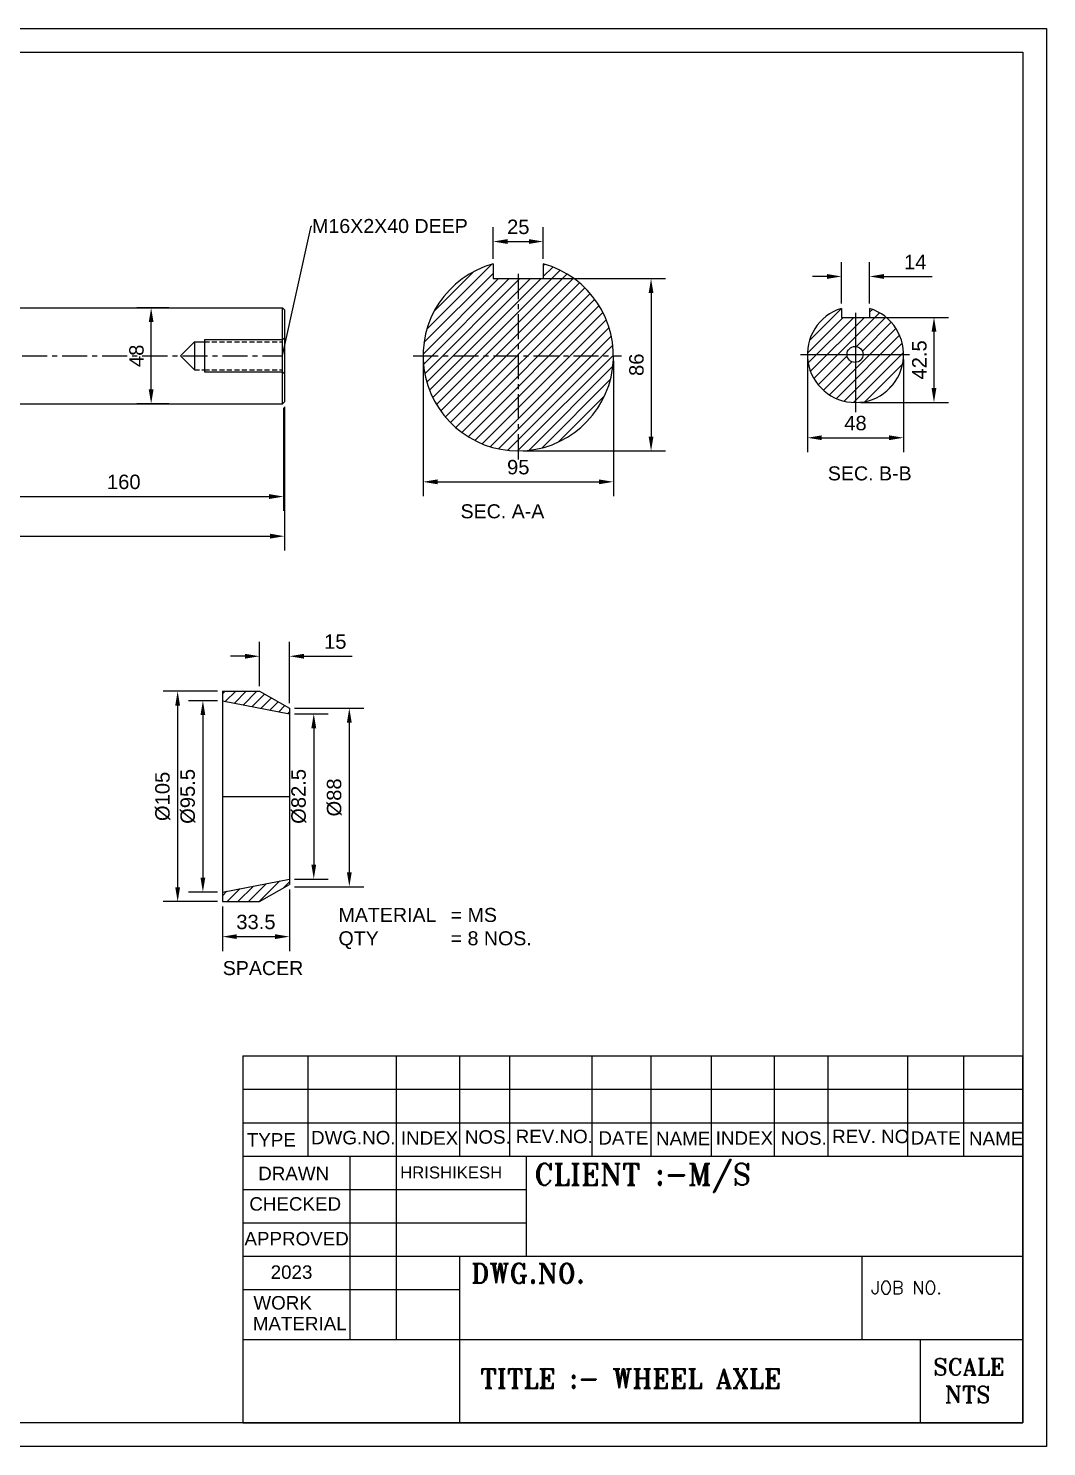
# Model space of a CAD drawing. Header units: inches. Extents: x 479 to 2768, y 129 to 900.
# Drawn here: x 2260 to 2768, y 193 to 900 of the extents above; entities that cross this region are included whole.
import ezdxf
from ezdxf import colors
from ezdxf.entities.mleader import LeaderData, LeaderLine
from ezdxf.math import Vec2, Vec3

# ---------------------------------------------------------------- set-up
doc = ezdxf.new("R2010")
doc.units = ezdxf.units.IN
doc.header["$LTSCALE"] = 10
doc.header["$MEASUREMENT"] = 0
doc.linetypes.add('CENTER', pattern=[2, 1.25, -0.25, 0.25, -0.25])
doc.linetypes.add('HIDDEN', pattern=[0.375, 0.25, -0.125])
doc.layers.add('center', color=7, linetype='CENTER')
doc.layers.add('hidden', color=7, linetype='HIDDEN')
doc.styles.get("Standard").update_dxf_attribs({"font": 'arial.ttf'})
doc.dimstyles.get("Standard").update_dxf_attribs({"dimscale": 40, "dimtxt": 0.18, "dimasz": 0.18, "dimexe": 0.18, "dimexo": 0.0625, "dimgap": 0.09, "dimtad": 1, "dimtoh": 1, "dimdec": 0, "dimzin": 0, "dimdsep": 46, "dimtxsty": 'Standard', "dimcen": 0.09, "dimadec": 0, "dimazin": 0, "dimtfac": 1, "dimtdec": 0, "dimtofl": 0, "dimtmove": 0, "dimatfit": 3, "dimfxl": 1, "dimtolj": 1, "dimtzin": 0, "dimarcsym": 0})
pattern_1 = [(45, (-408.4763, -383.0978), (-2.6516504, 2.6516504), [])]

# ---------------------------------------------------------------- blocks, each defined once
blk = doc.blocks.new('*D56')
at = {"color": 0, "lineweight": -2, "transparency": 16777216}
for p, q in [((2387.21, 711.01), (2387.21, 659.59)), ((2227.71, 707.01), (2227.71, 659.59)), ((2234.91, 666.79), (2380.01, 666.79))]:
    blk.add_line(p, q, dxfattribs=at)
at = {"color": 0, "transparency": 16777216}
for points in [[(2234.91, 667.99), (2234.91, 665.59), (2227.71, 666.79)], [(2380.01, 667.99), (2380.01, 665.59), (2387.21, 666.79)]]:
    blk.add_solid(points, dxfattribs=at)
at = {"layer": 'Defpoints', "color": 0, "transparency": 16777216}
for p in [(2227.71, 709.51), (2387.21, 713.51), (2387.21, 666.79)]:
    blk.add_point(p, dxfattribs=at)
at = {"color": 0, "transparency": 16777216, "insert": (2307.46, 674.07), "char_height": 7.2, "attachment_point": 5}
blk.add_mtext('\\A1;160', dxfattribs=at)
blk = doc.blocks.new('*D68')
at = {"color": 0, "lineweight": -2, "transparency": 16777216}
for p, q in [((2329.96, 761.01), (2313.92, 761.01)), ((2321.12, 720.21), (2321.12, 753.81)), ((2329.96, 713.01), (2313.92, 713.01))]:
    blk.add_line(p, q, dxfattribs=at)
at = {"color": 0, "transparency": 16777216}
for points in [[(2319.92, 753.81), (2322.32, 753.81), (2321.12, 761.01)], [(2319.92, 720.21), (2322.32, 720.21), (2321.12, 713.01)]]:
    blk.add_solid(points, dxfattribs=at)
at = {"layer": 'Defpoints', "color": 0, "transparency": 16777216}
for p in [(2321.12, 761.01), (2332.46, 761.01), (2332.46, 713.01)]:
    blk.add_point(p, dxfattribs=at)
at = {"color": 0, "transparency": 16777216, "insert": (2313.84, 737.01), "char_height": 7.2, "attachment_point": 5, "rotation": 90}
blk.add_mtext('\\A1;48', dxfattribs=at)
blk = doc.blocks.new('*D69')
at = {"color": 0, "lineweight": -2, "transparency": 16777216}
for p, q in [((2387.71, 711.51), (2387.71, 639.82)), ((1894.71, 695.51), (1894.71, 639.82)), ((1901.91, 647.02), (2380.51, 647.02))]:
    blk.add_line(p, q, dxfattribs=at)
at = {"color": 0, "transparency": 16777216}
for points in [[(1901.91, 648.22), (1901.91, 645.82), (1894.71, 647.02)], [(2380.51, 648.22), (2380.51, 645.82), (2387.71, 647.02)]]:
    blk.add_solid(points, dxfattribs=at)
at = {"layer": 'Defpoints', "color": 0, "transparency": 16777216}
for p in [(2387.71, 714.01), (1894.71, 698.01), (2387.71, 647.02)]:
    blk.add_point(p, dxfattribs=at)
at = {"color": 0, "transparency": 16777216, "insert": (2141.21, 654.3), "char_height": 7.2, "attachment_point": 5}
blk.add_mtext('\\A1;493', dxfattribs=at)
blk = doc.blocks.new('*D70')
at = {"color": 0, "lineweight": -2, "transparency": 16777216}
for p, q in [((2491.87, 785.38), (2491.87, 801.24)), ((2516.87, 785.38), (2516.87, 801.24)), ((2499.07, 794.04), (2509.67, 794.04))]:
    blk.add_line(p, q, dxfattribs=at)
at = {"color": 0, "transparency": 16777216}
for points in [[(2499.07, 795.24), (2499.07, 792.84), (2491.87, 794.04)], [(2509.67, 795.24), (2509.67, 792.84), (2516.87, 794.04)]]:
    blk.add_solid(points, dxfattribs=at)
at = {"layer": 'Defpoints', "color": 0, "transparency": 16777216}
for p in [(2516.87, 794.04), (2491.87, 782.88), (2516.87, 782.88)]:
    blk.add_point(p, dxfattribs=at)
at = {"color": 0, "transparency": 16777216, "insert": (2504.37, 801.32), "char_height": 7.2, "attachment_point": 5}
blk.add_mtext('\\A1;25', dxfattribs=at)
blk = doc.blocks.new('*D71')
at = {"color": 0, "lineweight": -2, "transparency": 16777216}
for p, q in [((2456.87, 734.55), (2456.87, 666.94)), ((2551.87, 734.55), (2551.87, 666.94)), ((2464.07, 674.14), (2544.67, 674.14))]:
    blk.add_line(p, q, dxfattribs=at)
at = {"color": 0, "transparency": 16777216}
for points in [[(2464.07, 675.34), (2464.07, 672.94), (2456.87, 674.14)], [(2544.67, 675.34), (2544.67, 672.94), (2551.87, 674.14)]]:
    blk.add_solid(points, dxfattribs=at)
at = {"layer": 'Defpoints', "color": 0, "transparency": 16777216}
for p in [(2456.87, 737.05), (2551.87, 737.05), (2551.87, 674.14)]:
    blk.add_point(p, dxfattribs=at)
at = {"color": 0, "transparency": 16777216, "insert": (2504.37, 681.42), "char_height": 7.2, "attachment_point": 5}
blk.add_mtext('\\A1;95', dxfattribs=at)
blk = doc.blocks.new('*D72')
at = {"color": 0, "lineweight": -2, "transparency": 16777216}
for p, q in [((2506.87, 775.55), (2577.86, 775.55)), ((2570.66, 768.35), (2570.66, 696.75)), ((2506.87, 689.55), (2577.86, 689.55))]:
    blk.add_line(p, q, dxfattribs=at)
at = {"color": 0, "transparency": 16777216}
for points in [[(2569.46, 768.35), (2571.86, 768.35), (2570.66, 775.55)], [(2569.46, 696.75), (2571.86, 696.75), (2570.66, 689.55)]]:
    blk.add_solid(points, dxfattribs=at)
at = {"layer": 'Defpoints', "color": 0, "transparency": 16777216}
for p in [(2504.37, 775.55), (2504.37, 689.55), (2570.66, 689.55)]:
    blk.add_point(p, dxfattribs=at)
at = {"color": 0, "transparency": 16777216, "insert": (2563.39, 732.55), "char_height": 7.2, "attachment_point": 5, "rotation": 90}
blk.add_mtext('\\A1;86', dxfattribs=at)
blk = doc.blocks.new('*D73')
at = {"color": 0, "lineweight": -2, "transparency": 16777216}
for p, q in [((2665.69, 763.17), (2665.69, 783.8)), ((2679.69, 763.17), (2679.69, 783.8)), ((2658.49, 776.6), (2651.29, 776.6)), ((2686.89, 776.6), (2710.9, 776.6))]:
    blk.add_line(p, q, dxfattribs=at)
at = {"color": 0, "transparency": 16777216}
for points in [[(2658.49, 777.8), (2658.49, 775.4), (2665.69, 776.6)], [(2686.89, 777.8), (2686.89, 775.4), (2679.69, 776.6)]]:
    blk.add_solid(points, dxfattribs=at)
at = {"layer": 'Defpoints', "color": 0, "transparency": 16777216}
for p in [(2679.69, 776.6), (2665.69, 760.67), (2679.69, 760.67)]:
    blk.add_point(p, dxfattribs=at)
at = {"color": 0, "transparency": 16777216, "insert": (2702.49, 783.81), "char_height": 7.2, "attachment_point": 5}
blk.add_mtext('\\A1;14', dxfattribs=at)
blk = doc.blocks.new('*D74')
at = {"color": 0, "lineweight": -2, "transparency": 16777216}
for p, q in [((2648.69, 735.21), (2648.69, 688.93)), ((2696.69, 735.21), (2696.69, 688.93)), ((2655.89, 696.13), (2689.49, 696.13))]:
    blk.add_line(p, q, dxfattribs=at)
at = {"color": 0, "transparency": 16777216}
for points in [[(2655.89, 697.33), (2655.89, 694.93), (2648.69, 696.13)], [(2689.49, 697.33), (2689.49, 694.93), (2696.69, 696.13)]]:
    blk.add_solid(points, dxfattribs=at)
at = {"layer": 'Defpoints', "color": 0, "transparency": 16777216}
for p in [(2648.69, 737.71), (2696.69, 737.71), (2696.69, 696.13)]:
    blk.add_point(p, dxfattribs=at)
at = {"color": 0, "transparency": 16777216, "insert": (2672.69, 703.4), "char_height": 7.2, "attachment_point": 5}
blk.add_mtext('\\A1;48', dxfattribs=at)
blk = doc.blocks.new('*D75')
at = {"color": 0, "lineweight": -2, "transparency": 16777216}
for p, q in [((2675.19, 756.21), (2719.08, 756.21)), ((2711.88, 749.01), (2711.88, 720.91)), ((2675.19, 713.71), (2719.08, 713.71))]:
    blk.add_line(p, q, dxfattribs=at)
at = {"color": 0, "transparency": 16777216}
for points in [[(2710.68, 749.01), (2713.08, 749.01), (2711.88, 756.21)], [(2710.68, 720.91), (2713.08, 720.91), (2711.88, 713.71)]]:
    blk.add_solid(points, dxfattribs=at)
at = {"layer": 'Defpoints', "color": 0, "transparency": 16777216}
for p in [(2672.69, 756.21), (2672.69, 713.71), (2711.88, 713.71)]:
    blk.add_point(p, dxfattribs=at)
at = {"color": 0, "transparency": 16777216, "insert": (2704.61, 734.96), "char_height": 7.2, "attachment_point": 5, "rotation": 90}
blk.add_mtext('\\A1;42.5', dxfattribs=at)
blk = doc.blocks.new('*D92')
at = {"color": 0, "lineweight": -2, "transparency": 16777216}
for p, q in [((2354.18, 569.67), (2327.16, 569.67)), ((2334.36, 562.47), (2334.36, 471.87)), ((2354.18, 464.67), (2327.16, 464.67))]:
    blk.add_line(p, q, dxfattribs=at)
at = {"color": 0, "transparency": 16777216}
for points in [[(2333.16, 562.47), (2335.56, 562.47), (2334.36, 569.67)], [(2333.16, 471.87), (2335.56, 471.87), (2334.36, 464.67)]]:
    blk.add_solid(points, dxfattribs=at)
at = {"layer": 'Defpoints', "color": 0, "transparency": 16777216}
for p in [(2356.68, 569.67), (2334.36, 464.67), (2356.68, 464.67)]:
    blk.add_point(p, dxfattribs=at)
at = {"color": 0, "transparency": 16777216, "insert": (2326.89, 517.17), "char_height": 7.2, "attachment_point": 5, "rotation": 90}
blk.add_mtext('\\A1;%%C105', dxfattribs=at)
blk = doc.blocks.new('*D93')
at = {"color": 0, "lineweight": -2, "transparency": 16777216}
for p, q in [((2354.18, 564.92), (2339.75, 564.92)), ((2346.95, 557.72), (2346.95, 476.62)), ((2354.18, 469.42), (2339.75, 469.42))]:
    blk.add_line(p, q, dxfattribs=at)
at = {"color": 0, "transparency": 16777216}
for points in [[(2345.75, 557.72), (2348.15, 557.72), (2346.95, 564.92)], [(2345.75, 476.62), (2348.15, 476.62), (2346.95, 469.42)]]:
    blk.add_solid(points, dxfattribs=at)
at = {"layer": 'Defpoints', "color": 0, "transparency": 16777216}
for p in [(2356.68, 564.92), (2346.95, 469.42), (2356.68, 469.42)]:
    blk.add_point(p, dxfattribs=at)
at = {"color": 0, "transparency": 16777216, "insert": (2339.47, 517.17), "char_height": 7.2, "attachment_point": 5, "rotation": 90}
blk.add_mtext('\\A1;%%C95.5', dxfattribs=at)
blk = doc.blocks.new('*D94')
at = {"color": 0, "lineweight": -2, "transparency": 16777216}
for p, q in [((2392.68, 558.42), (2409.5, 558.42)), ((2402.3, 551.22), (2402.3, 483.12)), ((2392.68, 475.92), (2409.5, 475.92))]:
    blk.add_line(p, q, dxfattribs=at)
at = {"color": 0, "transparency": 16777216}
for points in [[(2401.1, 551.22), (2403.5, 551.22), (2402.3, 558.42)], [(2401.1, 483.12), (2403.5, 483.12), (2402.3, 475.92)]]:
    blk.add_solid(points, dxfattribs=at)
at = {"layer": 'Defpoints', "color": 0, "transparency": 16777216}
for p in [(2390.18, 558.42), (2390.18, 475.92), (2402.3, 475.92)]:
    blk.add_point(p, dxfattribs=at)
at = {"color": 0, "transparency": 16777216, "insert": (2394.82, 517.17), "char_height": 7.2, "attachment_point": 5, "rotation": 90}
blk.add_mtext('\\A1;%%C82.5', dxfattribs=at)
blk = doc.blocks.new('*D95')
at = {"color": 0, "lineweight": -2, "transparency": 16777216}
for p, q in [((2392.68, 561.17), (2427.24, 561.17)), ((2420.04, 553.97), (2420.04, 479.33)), ((2392.68, 472.13), (2427.24, 472.13))]:
    blk.add_line(p, q, dxfattribs=at)
at = {"color": 0, "transparency": 16777216}
for points in [[(2418.84, 553.97), (2421.24, 553.97), (2420.04, 561.17)], [(2418.84, 479.33), (2421.24, 479.33), (2420.04, 472.13)]]:
    blk.add_solid(points, dxfattribs=at)
at = {"layer": 'Defpoints', "color": 0, "transparency": 16777216}
for p in [(2390.18, 561.17), (2390.18, 472.13), (2420.04, 472.13)]:
    blk.add_point(p, dxfattribs=at)
at = {"color": 0, "transparency": 16777216, "insert": (2412.57, 516.65), "char_height": 7.2, "attachment_point": 5, "rotation": 90}
blk.add_mtext('\\A1;%%C88', dxfattribs=at)
blk = doc.blocks.new('*D96')
at = {"color": 0, "lineweight": -2, "transparency": 16777216}
for p, q in [((2375.18, 572.17), (2375.18, 594.3)), ((2390.18, 563.67), (2390.18, 594.3)), ((2367.98, 587.1), (2360.78, 587.1)), ((2397.38, 587.1), (2421.47, 587.1))]:
    blk.add_line(p, q, dxfattribs=at)
at = {"color": 0, "transparency": 16777216}
for points in [[(2367.98, 588.3), (2367.98, 585.9), (2375.18, 587.1)], [(2397.38, 588.3), (2397.38, 585.9), (2390.18, 587.1)]]:
    blk.add_solid(points, dxfattribs=at)
at = {"layer": 'Defpoints', "color": 0, "transparency": 16777216}
for p in [(2390.18, 587.1), (2375.18, 569.67), (2390.18, 561.17)]:
    blk.add_point(p, dxfattribs=at)
at = {"color": 0, "transparency": 16777216, "insert": (2413.02, 594.37), "char_height": 7.2, "attachment_point": 5}
blk.add_mtext('\\A1;15', dxfattribs=at)
blk = doc.blocks.new('*D97')
at = {"color": 0, "lineweight": -2, "transparency": 16777216}
for p, q in [((2390.18, 470.67), (2390.18, 440)), ((2356.68, 462.17), (2356.68, 440)), ((2363.88, 447.2), (2382.98, 447.2))]:
    blk.add_line(p, q, dxfattribs=at)
at = {"color": 0, "transparency": 16777216}
for points in [[(2363.88, 448.4), (2363.88, 446), (2356.68, 447.2)], [(2382.98, 448.4), (2382.98, 446), (2390.18, 447.2)]]:
    blk.add_solid(points, dxfattribs=at)
at = {"layer": 'Defpoints', "color": 0, "transparency": 16777216}
for p in [(2390.18, 473.17), (2356.68, 464.67), (2390.18, 447.2)]:
    blk.add_point(p, dxfattribs=at)
at = {"color": 0, "transparency": 16777216, "insert": (2373.43, 454.48), "char_height": 7.2, "attachment_point": 5}
blk.add_mtext('\\A1;33.5', dxfattribs=at)

msp = doc.modelspace()

# ---------------------------------------------------------------- hatches: boundary and pattern name
h = msp.add_hatch()
h.set_pattern_fill('ANSI31', color=256, scale=30)
h.set_pattern_definition([(45, (-499.0052, -383.0978), (-2.6516504, 2.6516504), [])])
h.paths.add_polyline_path([(2504.37, 775.55), (2491.87, 775.55), (2491.87, 782.88, 0.338462), (2456.87, 737.01), (2504.37, 737.01)])
h.paths.add_polyline_path([(2516.87, 782.88), (2516.87, 775.55), (2504.37, 775.55), (2504.37, 737.01), (2551.87, 737.01, 0.338462)])
h.paths.add_polyline_path([(2551.87, 737.01), (2504.37, 737.01), (2504.37, 689.55, 0.413939)])
h.paths.add_polyline_path([(2504.37, 737.01), (2456.87, 737.01, 0.413939), (2504.37, 689.55)])
h = msp.add_hatch()
h.set_pattern_fill('ANSI31', color=256, scale=30)
h.set_pattern_definition(pattern_1)
h.paths.add_polyline_path([(2672.69, 756.21), (2665.69, 756.21), (2665.69, 760.67, 0.329955), (2648.69, 737.71), (2668.46, 737.71, -0.430801), (2672.69, 741.7)])
h.paths.add_polyline_path([(2679.69, 760.67), (2679.69, 756.21), (2672.69, 756.21), (2672.69, 741.7, -0.397819), (2676.46, 737.71), (2696.69, 737.71, 0.329955)])
h.paths.add_polyline_path([(2696.69, 737.71), (2676.46, 737.71, -0.397819), (2672.69, 733.72), (2672.69, 713.71, 0.414214)])
h.paths.add_polyline_path([(2672.69, 733.72, -0.430801), (2668.46, 737.71), (2648.69, 737.71, 0.414214), (2672.69, 713.71)])
h = msp.add_hatch()
h.set_pattern_fill('ANSI31', color=256, scale=30)
h.set_pattern_definition(pattern_1)
h.paths.add_polyline_path([(2390.18, 558.42), (2390.18, 561.17), (2375.18, 569.67), (2356.68, 569.67), (2356.68, 564.92)])
h.paths.add_polyline_path([(2390.18, 473.17), (2390.18, 475.92), (2356.68, 469.42), (2356.68, 464.67), (2375.18, 464.67)])

# ---------------------------------------------------------------- linework, layer by layer
for p, q in [((1751.57, 900.4), (2768.11, 900.4)), ((2768.11, 900.4), (2768.11, 192.73)), ((1763.46, 888.51), (2756.22, 888.51)), ((2756.22, 888.51), (2756.22, 204.62)), ((2491.87, 782.88), (2491.87, 775.55)), ((2516.87, 782.88), (2516.87, 775.55)), ((2491.87, 775.55), (2516.87, 775.55)), ((2227.71, 761.01), (2386.71, 761.01)), ((2665.69, 760.67), (2665.69, 756.21)), ((2672.69, 758.53), (2672.69, 708.85)), ((2679.69, 760.67), (2679.69, 756.21)), ((2665.69, 756.21), (2679.69, 756.21)), ((2342.71, 744.01), (2347.71, 744.01)), ((2645.28, 737.71), (2699.65, 737.71)), ((2227.71, 713.01), (2386.71, 713.01)), ((2356.68, 569.67), (2375.18, 569.67)), ((2356.68, 569.67), (2356.68, 464.67)), ((2375.18, 569.67), (2390.18, 561.17)), ((2356.68, 564.92), (2390.18, 558.42)), ((2390.18, 561.17), (2390.18, 473.17)), ((2356.68, 517.17), (2390.18, 517.17)), ((2356.68, 469.42), (2390.18, 475.92)), ((2375.18, 464.67), (2390.18, 473.17)), ((2356.68, 464.67), (2375.18, 464.67)), ((2366.85, 387.65), (2756.22, 387.65)), ((2366.85, 387.65), (2366.85, 204.62)), ((2399.3, 387.65), (2399.3, 337.73)), ((2443.4, 387.65), (2443.4, 337.73)), ((2475.01, 387.65), (2475.01, 337.73)), ((2499.94, 387.65), (2499.94, 337.73)), ((2541.16, 387.65), (2541.16, 337.73)), ((2570.61, 387.65), (2570.61, 337.73)), ((2600.74, 387.65), (2600.74, 337.73)), ((2632.17, 387.65), (2632.17, 337.73)), ((2658.88, 387.65), (2658.88, 337.73)), ((2698.63, 387.65), (2698.63, 337.73)), ((2726.54, 387.65), (2726.54, 337.73)), ((2756.22, 204.62), (2756.22, 387.65)), ((2366.85, 371.01), (2756.22, 371.01)), ((2366.85, 354.37), (2756.22, 354.37)), ((2366.85, 337.73), (2756.22, 337.73)), ((2420.3, 337.73), (2420.3, 246.22)), ((2443.4, 337.73), (2443.4, 246.22)), ((2508.29, 337.73), (2508.29, 287.81)), ((2366.85, 321.09), (2508.29, 321.09)), ((2366.85, 304.45), (2508.29, 304.45)), ((2366.85, 287.81), (2508.29, 287.81)), ((2475.01, 287.81), (2475.01, 204.62)), ((2508.29, 287.81), (2756.22, 287.81)), ((2675.93, 287.81), (2675.93, 246.22)), ((2366.85, 271.18), (2475.01, 271.18)), ((2366.85, 246.22), (2756.22, 246.22)), ((2704.97, 246.22), (2704.97, 204.62)), ((2756.22, 204.62), (1763.46, 204.62)), ((2366.85, 204.62), (2756.22, 204.62)), ((2768.11, 192.73), (1751.57, 192.73))]:
    msp.add_line(p, q)
for points in [[(2387.71, 714.01), (2386.71, 713.01), (2386.71, 737.01), (2386.71, 761.01), (2387.71, 760.01)], [(2342.71, 730.01), (2335.71, 737.01), (2342.71, 744.01)]]:
    msp.add_lwpolyline(points, close=True)
msp.add_lwpolyline([(2387.71, 746.01), (2386.71, 745.01), (2347.71, 745.01), (2347.71, 729.01), (2386.71, 729.01), (2387.71, 728.01)])
msp.add_circle((2672.46, 737.71), 4)
for centre, radius, start, end in [((2504.37, 737.05), 47.5, 105.25752, 74.74248), ((2672.69, 737.71), 24, 106.95776, 73.04224)]:
    msp.add_arc(centre, radius, start, end)
at = {"layer": 'center'}
for p, q in [((2504.37, 777.86), (2504.37, 683.36)), ((1896.71, 737.01), (2386.71, 737.01)), ((2451.95, 737.01), (2555.9, 737.01))]:
    msp.add_line(p, q, dxfattribs=at)
at = {"layer": 'hidden'}
msp.add_line((2347.71, 744.01), (2386.71, 744.01), dxfattribs=at)
msp.add_lwpolyline([(2342.71, 730.01), (2347.71, 730.01), (2386.71, 730.01)], dxfattribs=at)

# ---------------------------------------------------------------- texts
at = {"attachment_point": 1}
for s, width, gutter_width, heights, insert, char_height in [('SEC. B-B', 54.6658, 14.41, [0], (2658.89, 681.86), 7), ('SEC. A-A', 62.5734, 14.41, [0], (2475.56, 662.93), 7), ('MATERIAL ^I= MS\\PQTY ^I^I= 8 NOS.', 105.7117, 14.41, [19.62], (2414.64, 461.54), 7), ('SPACER', 36.6394, 14.41, [0], (2356.86, 435.01), 7), ('TYPE', 509.9514, 0.839, [0], (2368.89, 349.15), 6.709), ('DWG.NO.', 509.9514, 0.839, [0], (2400.94, 350.26), 6.709), ('INDEX', 509.9514, 0.839, [0], (2445.76, 350.03), 6.709), ('NOS.', 509.9514, 0.839, [0], (2477.7, 350.59), 6.709), ('REV.NO.', 509.9514, 0.839, [0], (2503.08, 350.87), 6.709), ('DATE', 509.9514, 0.839, [0], (2544.35, 350.12), 6.709), ('NAME', 509.9514, 0.839, [0], (2573.13, 349.82), 6.709), ('INDEX', 509.9514, 0.839, [0], (2602.93, 350.03), 6.709), ('NOS.', 509.9514, 0.839, [0], (2635.47, 350.03), 6.709), ('REV. NO', 509.9514, 0.839, [0], (2661.02, 350.87), 6.709), ('DATE', 509.9514, 0.839, [0], (2700.22, 350.12), 6.709), ('NAME', 509.9514, 0.839, [0], (2729.36, 349.82), 6.709), ('DRAWN', 509.9514, 0.839, [0], (2374.57, 332.39), 6.709), ('HRISHIKESH', 509.9514, 0.839, [0], (2445.43, 332.51), 5.964), ('CHECKED', 509.9514, 0.839, [0], (2370.12, 317.19), 6.709), ('APPROVED', 509.9514, 0.839, [0], (2367.7, 299.84), 6.709), ('2023', 509.9514, 0.839, [0], (2380.78, 283.16), 6.709), ('WORK', 509.9514, 0.839, [0], (2372.18, 267.85), 6.709), ('MATERIAL', 509.9514, 0.839, [0], (2371.85, 257.48), 6.709)]:
    msp.add_mtext_dynamic_manual_height_columns(s, width=width, gutter_width=gutter_width, heights=heights, dxfattribs=dict(at, insert=insert, char_height=char_height))
at = {"lineweight": 13, "attachment_point": 1}
for s, width, gutter_width, insert, char_height in [('{\\Fromant|c0;CLIENT :-M/S}', 809.4466, 1.33, (2512.33, 333.92), 10.6492), ('{\\Fromant|c0;\\C7;DWG.NO.}', 736.5964, 1.21, (2480.82, 284.06), 9.6908)]:
    msp.add_mtext_dynamic_manual_height_columns(s, width=width, gutter_width=gutter_width, heights=[0], dxfattribs=dict(at, insert=insert, char_height=char_height))
at = {"lineweight": 15, "attachment_point": 1}
for s, width, gutter_width, insert, char_height in [('{\\Fromant|c0;JOB NO.}', 485.668, 0.799, (2680.52, 275.21), 6.3895), ('{\\Fromant|c0;SCALE\\P NTS}', 631.3684, 1.04, (2711.59, 236.69), 8.3064), ('{\\Fromant|c0;\\C0;TITLE :- WHEEL AXLE}', 915.0794, 1.5, (2485.3, 231.53), 9.6908)]:
    msp.add_mtext_dynamic_manual_height_columns(s, width=width, gutter_width=gutter_width, heights=[0], dxfattribs=dict(at, insert=insert, char_height=char_height))

# ---------------------------------------------------------------- dimensions: what is measured, and where the dimension line sits
for base, p1, p2, picture, middle in [((2516.87, 794.04), (2491.87, 782.88), (2516.87, 782.88), '*D70', (2504.37, 801.32)), ((2679.69, 776.6), (2665.69, 760.67), (2679.69, 760.67), '*D73', (2702.49, 783.81)), ((2551.87, 674.14), (2456.87, 737.05), (2551.87, 737.05), '*D71', (2504.37, 681.42)), ((2696.69, 696.13), (2648.69, 737.71), (2696.69, 737.71), '*D74', (2672.69, 703.4)), ((2387.71, 647.02), (1894.71, 698.01), (2387.71, 714.01), '*D69', (2141.21, 654.3)), ((2390.18, 587.1), (2375.18, 569.67), (2390.18, 561.17), '*D96', (2413.02, 594.37))]:
    dim = msp.add_linear_dim(base=base, p1=p1, p2=p2, dimstyle='Standard')
    dim.commit()
    dim.dimension.update_dxf_attribs({"geometry": picture, "text_midpoint": middle})
for base, p1, p2, picture, middle in [((2570.66, 689.55), (2504.37, 775.55), (2504.37, 689.55), '*D72', (2563.39, 732.55)), ((2321.12, 761.01), (2332.46, 713.01), (2332.46, 761.01), '*D68', (2313.84, 737.01))]:
    dim = msp.add_linear_dim(base=base, p1=p1, p2=p2, angle=90, dimstyle='Standard')
    dim.commit()
    dim.dimension.update_dxf_attribs({"geometry": picture, "text_midpoint": middle})
for base, p1, p2, text, picture, middle in [((2711.88, 713.71), (2672.69, 756.21), (2672.69, 713.71), '42.5', '*D75', (2704.61, 734.96)), ((2334.36, 464.67), (2356.68, 569.67), (2356.68, 464.67), '%%C105', '*D92', (2326.89, 517.17)), ((2346.95, 469.42), (2356.68, 564.92), (2356.68, 469.42), '%%C95.5', '*D93', (2339.47, 517.17)), ((2420.04, 472.13), (2390.18, 561.17), (2390.18, 472.13), '%%C88', '*D95', (2412.57, 516.65)), ((2402.3, 475.92), (2390.18, 558.42), (2390.18, 475.92), '%%C82.5', '*D94', (2394.82, 517.17))]:
    dim = msp.add_linear_dim(base=base, p1=p1, p2=p2, angle=90, text=text, dimstyle='Standard')
    dim.commit()
    dim.dimension.update_dxf_attribs({"geometry": picture, "text_midpoint": middle})
dim = msp.add_linear_dim(base=(2387.20673436, 666.78956483), p1=(2227.70673436, 709.50650649), p2=(2387.20673436, 713.50650649), dimstyle='Standard', override={"dimtmove": 1})
dim.commit()
dim.dimension.update_dxf_attribs({"geometry": '*D56', "text_midpoint": (2307.45673436, 674.06569034)})
dim = msp.add_linear_dim(base=(2390.18, 447.2), p1=(2356.68, 464.67), p2=(2390.18, 473.17), text='33.5', dimstyle='Standard')
dim.commit()
dim.dimension.update_dxf_attribs({"geometry": '*D97', "text_midpoint": (2373.43, 454.48)})

# ---------------------------------------------------------------- leaders
ml = msp.add_multileader_mtext('Standard')
ml.set_content('M16X2X40 DEEP', color=256)
ml.set_leader_properties()
ml.build(insert=Vec2(0, 0))
ml.multileader.update_dxf_attribs({"dogleg_length": 0.36, "arrow_head_size": 0.18})
ctx = ml.context
ctx.base_point, ctx.char_height, ctx.arrow_head_size, ctx.landing_gap_size, ctx.plane_origin = Vec3(2401.37, 801.73), 7, 0.18, 0.09, Vec3(2386.71, 737.01)
notes = []
notes.append((ctx, [(0, (1, 1, 0), (2401.01, 801.73), (1, 0), 0.36, [(0, [(2386.71, 737.01)], 0, [])])]))
ctx.mtext.insert, ctx.mtext.flow_direction = Vec3(2401.46, 805.29), 5
for ctx, leaders in notes:
    for number, flags, end, landing, length, lines in leaders:
        leader = LeaderData()
        leader.index, (leader.has_last_leader_line, leader.has_dogleg_vector, leader.attachment_direction) = number, flags
        leader.last_leader_point, leader.dogleg_vector, leader.dogleg_length = Vec3(end), Vec3(landing), length
        for number, points, colour, breaks in lines:
            line = LeaderLine()
            line.index, line.vertices, line.color, line.breaks = number, Vec3.list(points), colors.encode_raw_color(colour), breaks
            leader.lines.append(line)
        ctx.leaders.append(leader)

doc.saveas('drawing.dxf')
